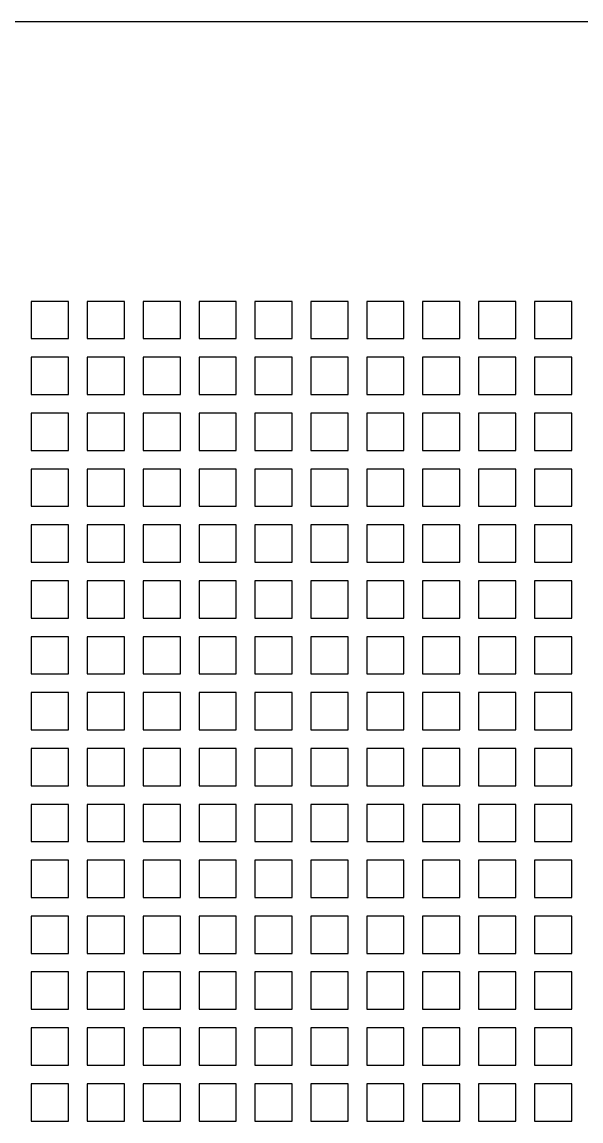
# Model space of a CAD drawing. Header units: millimetres. Extents: x -77 to 77, y -37 to 37.
# Drawn here: x -37.78 to -18.73, y -0.64 to 36.83 of the extents above; entities that cross this region are included whole.
import ezdxf

# ---------------------------------------------------------------- set-up
doc = ezdxf.new("R2010")
doc.units = ezdxf.units.MM

msp = doc.modelspace()

# ---------------------------------------------------------------- linework, layer by layer
at = {"color": 7, "linetype": 'Continuous', "lineweight": 25}
for p, q in [((77.47, 36.83), (-77.47, 36.83)), ((-37.465, 27.305), (-37.465, 26.035)), ((-36.195, 27.305), (-37.465, 27.305)), ((-36.195, 26.035), (-36.195, 27.305)), ((-35.56, 27.305), (-35.56, 26.035)), ((-34.29, 27.305), (-35.56, 27.305)), ((-34.29, 26.035), (-34.29, 27.305)), ((-33.655, 27.305), (-33.655, 26.035)), ((-32.385, 27.305), (-33.655, 27.305)), ((-32.385, 26.035), (-32.385, 27.305)), ((-31.75, 27.305), (-31.75, 26.035)), ((-30.48, 27.305), (-31.75, 27.305)), ((-30.48, 26.035), (-30.48, 27.305)), ((-29.845, 27.305), (-29.845, 26.035)), ((-28.575, 27.305), (-29.845, 27.305)), ((-28.575, 26.035), (-28.575, 27.305)), ((-27.94, 27.305), (-27.94, 26.035)), ((-26.67, 27.305), (-27.94, 27.305)), ((-26.67, 26.035), (-26.67, 27.305)), ((-26.035, 27.305), (-26.035, 26.035)), ((-24.765, 27.305), (-26.035, 27.305)), ((-24.765, 26.035), (-24.765, 27.305)), ((-24.13, 27.305), (-24.13, 26.035)), ((-22.86, 27.305), (-24.13, 27.305)), ((-22.86, 26.035), (-22.86, 27.305)), ((-22.225, 27.305), (-22.225, 26.035)), ((-20.955, 27.305), (-22.225, 27.305)), ((-20.955, 26.035), (-20.955, 27.305)), ((-20.32, 27.305), (-20.32, 26.035)), ((-19.05, 27.305), (-20.32, 27.305)), ((-19.05, 26.035), (-19.05, 27.305)), ((-37.465, 26.035), (-36.195, 26.035)), ((-35.56, 26.035), (-34.29, 26.035)), ((-33.655, 26.035), (-32.385, 26.035)), ((-31.75, 26.035), (-30.48, 26.035)), ((-29.845, 26.035), (-28.575, 26.035)), ((-27.94, 26.035), (-26.67, 26.035)), ((-26.035, 26.035), (-24.765, 26.035)), ((-24.13, 26.035), (-22.86, 26.035)), ((-22.225, 26.035), (-20.955, 26.035)), ((-20.32, 26.035), (-19.05, 26.035)), ((-37.465, 25.4), (-37.465, 24.13)), ((-36.195, 25.4), (-37.465, 25.4)), ((-36.195, 24.13), (-36.195, 25.4)), ((-35.56, 25.4), (-35.56, 24.13)), ((-34.29, 25.4), (-35.56, 25.4)), ((-34.29, 24.13), (-34.29, 25.4)), ((-33.655, 25.4), (-33.655, 24.13)), ((-32.385, 25.4), (-33.655, 25.4)), ((-32.385, 24.13), (-32.385, 25.4)), ((-31.75, 25.4), (-31.75, 24.13)), ((-30.48, 25.4), (-31.75, 25.4)), ((-30.48, 24.13), (-30.48, 25.4)), ((-29.845, 25.4), (-29.845, 24.13)), ((-28.575, 25.4), (-29.845, 25.4)), ((-28.575, 24.13), (-28.575, 25.4)), ((-27.94, 25.4), (-27.94, 24.13)), ((-26.67, 25.4), (-27.94, 25.4)), ((-26.67, 24.13), (-26.67, 25.4)), ((-26.035, 25.4), (-26.035, 24.13)), ((-24.765, 25.4), (-26.035, 25.4)), ((-24.765, 24.13), (-24.765, 25.4)), ((-24.13, 25.4), (-24.13, 24.13)), ((-22.86, 25.4), (-24.13, 25.4)), ((-22.86, 24.13), (-22.86, 25.4)), ((-22.225, 25.4), (-22.225, 24.13)), ((-20.955, 25.4), (-22.225, 25.4)), ((-20.955, 24.13), (-20.955, 25.4)), ((-20.32, 25.4), (-20.32, 24.13)), ((-19.05, 25.4), (-20.32, 25.4)), ((-19.05, 24.13), (-19.05, 25.4)), ((-37.465, 24.13), (-36.195, 24.13)), ((-35.56, 24.13), (-34.29, 24.13)), ((-33.655, 24.13), (-32.385, 24.13)), ((-31.75, 24.13), (-30.48, 24.13)), ((-29.845, 24.13), (-28.575, 24.13)), ((-27.94, 24.13), (-26.67, 24.13)), ((-26.035, 24.13), (-24.765, 24.13)), ((-24.13, 24.13), (-22.86, 24.13)), ((-22.225, 24.13), (-20.955, 24.13)), ((-20.32, 24.13), (-19.05, 24.13)), ((-37.465, 23.495), (-37.465, 22.225)), ((-36.195, 23.495), (-37.465, 23.495)), ((-36.195, 22.225), (-36.195, 23.495)), ((-35.56, 23.495), (-35.56, 22.225)), ((-34.29, 23.495), (-35.56, 23.495)), ((-34.29, 22.225), (-34.29, 23.495)), ((-33.655, 23.495), (-33.655, 22.225)), ((-32.385, 23.495), (-33.655, 23.495)), ((-32.385, 22.225), (-32.385, 23.495)), ((-31.75, 23.495), (-31.75, 22.225)), ((-30.48, 23.495), (-31.75, 23.495)), ((-30.48, 22.225), (-30.48, 23.495)), ((-29.845, 23.495), (-29.845, 22.225)), ((-28.575, 23.495), (-29.845, 23.495)), ((-28.575, 22.225), (-28.575, 23.495)), ((-27.94, 23.495), (-27.94, 22.225)), ((-26.67, 23.495), (-27.94, 23.495)), ((-26.67, 22.225), (-26.67, 23.495)), ((-26.035, 23.495), (-26.035, 22.225)), ((-24.765, 23.495), (-26.035, 23.495)), ((-24.765, 22.225), (-24.765, 23.495)), ((-24.13, 23.495), (-24.13, 22.225)), ((-22.86, 23.495), (-24.13, 23.495)), ((-22.86, 22.225), (-22.86, 23.495)), ((-22.225, 23.495), (-22.225, 22.225)), ((-20.955, 23.495), (-22.225, 23.495)), ((-20.955, 22.225), (-20.955, 23.495)), ((-20.32, 23.495), (-20.32, 22.225)), ((-19.05, 23.495), (-20.32, 23.495)), ((-19.05, 22.225), (-19.05, 23.495)), ((-37.465, 22.225), (-36.195, 22.225)), ((-35.56, 22.225), (-34.29, 22.225)), ((-33.655, 22.225), (-32.385, 22.225)), ((-31.75, 22.225), (-30.48, 22.225)), ((-29.845, 22.225), (-28.575, 22.225)), ((-27.94, 22.225), (-26.67, 22.225)), ((-26.035, 22.225), (-24.765, 22.225)), ((-24.13, 22.225), (-22.86, 22.225)), ((-22.225, 22.225), (-20.955, 22.225)), ((-20.32, 22.225), (-19.05, 22.225)), ((-37.465, 21.59), (-37.465, 20.32)), ((-36.195, 21.59), (-37.465, 21.59)), ((-36.195, 20.32), (-36.195, 21.59)), ((-35.56, 21.59), (-35.56, 20.32)), ((-34.29, 21.59), (-35.56, 21.59)), ((-34.29, 20.32), (-34.29, 21.59)), ((-33.655, 21.59), (-33.655, 20.32)), ((-32.385, 21.59), (-33.655, 21.59)), ((-32.385, 20.32), (-32.385, 21.59)), ((-31.75, 21.59), (-31.75, 20.32)), ((-30.48, 21.59), (-31.75, 21.59)), ((-30.48, 20.32), (-30.48, 21.59)), ((-29.845, 21.59), (-29.845, 20.32)), ((-28.575, 21.59), (-29.845, 21.59)), ((-28.575, 20.32), (-28.575, 21.59)), ((-27.94, 21.59), (-27.94, 20.32)), ((-26.67, 21.59), (-27.94, 21.59)), ((-26.67, 20.32), (-26.67, 21.59)), ((-26.035, 21.59), (-26.035, 20.32)), ((-24.765, 21.59), (-26.035, 21.59)), ((-24.765, 20.32), (-24.765, 21.59)), ((-24.13, 21.59), (-24.13, 20.32)), ((-22.86, 21.59), (-24.13, 21.59)), ((-22.86, 20.32), (-22.86, 21.59)), ((-22.225, 21.59), (-22.225, 20.32)), ((-20.955, 21.59), (-22.225, 21.59)), ((-20.955, 20.32), (-20.955, 21.59)), ((-20.32, 21.59), (-20.32, 20.32)), ((-19.05, 21.59), (-20.32, 21.59)), ((-19.05, 20.32), (-19.05, 21.59)), ((-37.465, 20.32), (-36.195, 20.32)), ((-35.56, 20.32), (-34.29, 20.32)), ((-33.655, 20.32), (-32.385, 20.32)), ((-31.75, 20.32), (-30.48, 20.32)), ((-29.845, 20.32), (-28.575, 20.32)), ((-27.94, 20.32), (-26.67, 20.32)), ((-26.035, 20.32), (-24.765, 20.32)), ((-24.13, 20.32), (-22.86, 20.32)), ((-22.225, 20.32), (-20.955, 20.32)), ((-20.32, 20.32), (-19.05, 20.32)), ((-37.465, 19.685), (-37.465, 18.415)), ((-36.195, 19.685), (-37.465, 19.685)), ((-36.195, 18.415), (-36.195, 19.685)), ((-35.56, 19.685), (-35.56, 18.415)), ((-34.29, 19.685), (-35.56, 19.685)), ((-34.29, 18.415), (-34.29, 19.685)), ((-33.655, 19.685), (-33.655, 18.415)), ((-32.385, 19.685), (-33.655, 19.685)), ((-32.385, 18.415), (-32.385, 19.685)), ((-31.75, 19.685), (-31.75, 18.415)), ((-30.48, 19.685), (-31.75, 19.685)), ((-30.48, 18.415), (-30.48, 19.685)), ((-29.845, 19.685), (-29.845, 18.415)), ((-28.575, 19.685), (-29.845, 19.685)), ((-28.575, 18.415), (-28.575, 19.685)), ((-27.94, 19.685), (-27.94, 18.415)), ((-26.67, 19.685), (-27.94, 19.685)), ((-26.67, 18.415), (-26.67, 19.685)), ((-26.035, 19.685), (-26.035, 18.415)), ((-24.765, 19.685), (-26.035, 19.685)), ((-24.765, 18.415), (-24.765, 19.685)), ((-24.13, 19.685), (-24.13, 18.415)), ((-22.86, 19.685), (-24.13, 19.685)), ((-22.86, 18.415), (-22.86, 19.685)), ((-22.225, 19.685), (-22.225, 18.415)), ((-20.955, 19.685), (-22.225, 19.685)), ((-20.955, 18.415), (-20.955, 19.685)), ((-20.32, 19.685), (-20.32, 18.415)), ((-19.05, 19.685), (-20.32, 19.685)), ((-19.05, 18.415), (-19.05, 19.685)), ((-37.465, 18.415), (-36.195, 18.415)), ((-35.56, 18.415), (-34.29, 18.415)), ((-33.655, 18.415), (-32.385, 18.415)), ((-31.75, 18.415), (-30.48, 18.415)), ((-29.845, 18.415), (-28.575, 18.415)), ((-27.94, 18.415), (-26.67, 18.415)), ((-26.035, 18.415), (-24.765, 18.415)), ((-24.13, 18.415), (-22.86, 18.415)), ((-22.225, 18.415), (-20.955, 18.415)), ((-20.32, 18.415), (-19.05, 18.415)), ((-37.465, 17.78), (-37.465, 16.51)), ((-36.195, 17.78), (-37.465, 17.78)), ((-36.195, 16.51), (-36.195, 17.78)), ((-35.56, 17.78), (-35.56, 16.51)), ((-34.29, 17.78), (-35.56, 17.78)), ((-34.29, 16.51), (-34.29, 17.78)), ((-33.655, 17.78), (-33.655, 16.51)), ((-32.385, 17.78), (-33.655, 17.78)), ((-32.385, 16.51), (-32.385, 17.78)), ((-31.75, 17.78), (-31.75, 16.51)), ((-30.48, 17.78), (-31.75, 17.78)), ((-30.48, 16.51), (-30.48, 17.78)), ((-29.845, 17.78), (-29.845, 16.51)), ((-28.575, 17.78), (-29.845, 17.78)), ((-28.575, 16.51), (-28.575, 17.78)), ((-27.94, 17.78), (-27.94, 16.51)), ((-26.67, 17.78), (-27.94, 17.78)), ((-26.67, 16.51), (-26.67, 17.78)), ((-26.035, 17.78), (-26.035, 16.51)), ((-24.765, 17.78), (-26.035, 17.78)), ((-24.765, 16.51), (-24.765, 17.78)), ((-24.13, 17.78), (-24.13, 16.51)), ((-22.86, 17.78), (-24.13, 17.78)), ((-22.86, 16.51), (-22.86, 17.78)), ((-22.225, 17.78), (-22.225, 16.51)), ((-20.955, 17.78), (-22.225, 17.78)), ((-20.955, 16.51), (-20.955, 17.78)), ((-20.32, 17.78), (-20.32, 16.51)), ((-19.05, 17.78), (-20.32, 17.78)), ((-19.05, 16.51), (-19.05, 17.78)), ((-37.465, 16.51), (-36.195, 16.51)), ((-35.56, 16.51), (-34.29, 16.51)), ((-33.655, 16.51), (-32.385, 16.51)), ((-31.75, 16.51), (-30.48, 16.51)), ((-29.845, 16.51), (-28.575, 16.51)), ((-27.94, 16.51), (-26.67, 16.51)), ((-26.035, 16.51), (-24.765, 16.51)), ((-24.13, 16.51), (-22.86, 16.51)), ((-22.225, 16.51), (-20.955, 16.51)), ((-20.32, 16.51), (-19.05, 16.51)), ((-37.465, 15.875), (-37.465, 14.605)), ((-36.195, 15.875), (-37.465, 15.875)), ((-36.195, 14.605), (-36.195, 15.875)), ((-35.56, 15.875), (-35.56, 14.605)), ((-34.29, 15.875), (-35.56, 15.875)), ((-34.29, 14.605), (-34.29, 15.875)), ((-33.655, 15.875), (-33.655, 14.605)), ((-32.385, 15.875), (-33.655, 15.875)), ((-32.385, 14.605), (-32.385, 15.875)), ((-31.75, 15.875), (-31.75, 14.605)), ((-30.48, 15.875), (-31.75, 15.875)), ((-30.48, 14.605), (-30.48, 15.875)), ((-29.845, 15.875), (-29.845, 14.605)), ((-28.575, 15.875), (-29.845, 15.875)), ((-28.575, 14.605), (-28.575, 15.875)), ((-27.94, 15.875), (-27.94, 14.605)), ((-26.67, 15.875), (-27.94, 15.875)), ((-26.67, 14.605), (-26.67, 15.875)), ((-26.035, 15.875), (-26.035, 14.605)), ((-24.765, 15.875), (-26.035, 15.875)), ((-24.765, 14.605), (-24.765, 15.875)), ((-24.13, 15.875), (-24.13, 14.605)), ((-22.86, 15.875), (-24.13, 15.875)), ((-22.86, 14.605), (-22.86, 15.875)), ((-22.225, 15.875), (-22.225, 14.605)), ((-20.955, 15.875), (-22.225, 15.875)), ((-20.955, 14.605), (-20.955, 15.875)), ((-20.32, 15.875), (-20.32, 14.605)), ((-19.05, 15.875), (-20.32, 15.875)), ((-19.05, 14.605), (-19.05, 15.875)), ((-37.465, 14.605), (-36.195, 14.605)), ((-35.56, 14.605), (-34.29, 14.605)), ((-33.655, 14.605), (-32.385, 14.605)), ((-31.75, 14.605), (-30.48, 14.605)), ((-29.845, 14.605), (-28.575, 14.605)), ((-27.94, 14.605), (-26.67, 14.605)), ((-26.035, 14.605), (-24.765, 14.605)), ((-24.13, 14.605), (-22.86, 14.605)), ((-22.225, 14.605), (-20.955, 14.605)), ((-20.32, 14.605), (-19.05, 14.605)), ((-37.465, 13.97), (-37.465, 12.7)), ((-36.195, 13.97), (-37.465, 13.97)), ((-36.195, 12.7), (-36.195, 13.97)), ((-35.56, 13.97), (-35.56, 12.7)), ((-34.29, 13.97), (-35.56, 13.97)), ((-34.29, 12.7), (-34.29, 13.97)), ((-33.655, 13.97), (-33.655, 12.7)), ((-32.385, 13.97), (-33.655, 13.97)), ((-32.385, 12.7), (-32.385, 13.97)), ((-31.75, 13.97), (-31.75, 12.7)), ((-30.48, 13.97), (-31.75, 13.97)), ((-30.48, 12.7), (-30.48, 13.97)), ((-29.845, 13.97), (-29.845, 12.7)), ((-28.575, 13.97), (-29.845, 13.97)), ((-28.575, 12.7), (-28.575, 13.97)), ((-27.94, 13.97), (-27.94, 12.7)), ((-26.67, 13.97), (-27.94, 13.97)), ((-26.67, 12.7), (-26.67, 13.97)), ((-26.035, 13.97), (-26.035, 12.7)), ((-24.765, 13.97), (-26.035, 13.97)), ((-24.765, 12.7), (-24.765, 13.97)), ((-24.13, 13.97), (-24.13, 12.7)), ((-22.86, 13.97), (-24.13, 13.97)), ((-22.86, 12.7), (-22.86, 13.97)), ((-22.225, 13.97), (-22.225, 12.7)), ((-20.955, 13.97), (-22.225, 13.97)), ((-20.955, 12.7), (-20.955, 13.97)), ((-20.32, 13.97), (-20.32, 12.7)), ((-19.05, 13.97), (-20.32, 13.97)), ((-19.05, 12.7), (-19.05, 13.97)), ((-37.465, 12.7), (-36.195, 12.7)), ((-35.56, 12.7), (-34.29, 12.7)), ((-33.655, 12.7), (-32.385, 12.7)), ((-31.75, 12.7), (-30.48, 12.7)), ((-29.845, 12.7), (-28.575, 12.7)), ((-27.94, 12.7), (-26.67, 12.7)), ((-26.035, 12.7), (-24.765, 12.7)), ((-24.13, 12.7), (-22.86, 12.7)), ((-22.225, 12.7), (-20.955, 12.7)), ((-20.32, 12.7), (-19.05, 12.7)), ((-37.465, 12.065), (-37.465, 10.795)), ((-36.195, 12.065), (-37.465, 12.065)), ((-36.195, 10.795), (-36.195, 12.065)), ((-35.56, 12.065), (-35.56, 10.795)), ((-34.29, 12.065), (-35.56, 12.065)), ((-34.29, 10.795), (-34.29, 12.065)), ((-33.655, 12.065), (-33.655, 10.795)), ((-32.385, 12.065), (-33.655, 12.065)), ((-32.385, 10.795), (-32.385, 12.065)), ((-31.75, 12.065), (-31.75, 10.795)), ((-30.48, 12.065), (-31.75, 12.065)), ((-30.48, 10.795), (-30.48, 12.065)), ((-29.845, 12.065), (-29.845, 10.795)), ((-28.575, 12.065), (-29.845, 12.065)), ((-28.575, 10.795), (-28.575, 12.065)), ((-27.94, 12.065), (-27.94, 10.795)), ((-26.67, 12.065), (-27.94, 12.065)), ((-26.67, 10.795), (-26.67, 12.065)), ((-26.035, 12.065), (-26.035, 10.795)), ((-24.765, 12.065), (-26.035, 12.065)), ((-24.765, 10.795), (-24.765, 12.065)), ((-24.13, 12.065), (-24.13, 10.795)), ((-22.86, 12.065), (-24.13, 12.065)), ((-22.86, 10.795), (-22.86, 12.065)), ((-22.225, 12.065), (-22.225, 10.795)), ((-20.955, 12.065), (-22.225, 12.065)), ((-20.955, 10.795), (-20.955, 12.065)), ((-20.32, 12.065), (-20.32, 10.795)), ((-19.05, 12.065), (-20.32, 12.065)), ((-19.05, 10.795), (-19.05, 12.065)), ((-37.465, 10.795), (-36.195, 10.795)), ((-35.56, 10.795), (-34.29, 10.795)), ((-33.655, 10.795), (-32.385, 10.795)), ((-31.75, 10.795), (-30.48, 10.795)), ((-29.845, 10.795), (-28.575, 10.795)), ((-27.94, 10.795), (-26.67, 10.795)), ((-26.035, 10.795), (-24.765, 10.795)), ((-24.13, 10.795), (-22.86, 10.795)), ((-22.225, 10.795), (-20.955, 10.795)), ((-20.32, 10.795), (-19.05, 10.795)), ((-37.465, 10.16), (-37.465, 8.89)), ((-36.195, 10.16), (-37.465, 10.16)), ((-36.195, 8.89), (-36.195, 10.16)), ((-35.56, 10.16), (-35.56, 8.89)), ((-34.29, 10.16), (-35.56, 10.16)), ((-34.29, 8.89), (-34.29, 10.16)), ((-33.655, 10.16), (-33.655, 8.89)), ((-32.385, 10.16), (-33.655, 10.16)), ((-32.385, 8.89), (-32.385, 10.16)), ((-31.75, 10.16), (-31.75, 8.89)), ((-30.48, 10.16), (-31.75, 10.16)), ((-30.48, 8.89), (-30.48, 10.16)), ((-29.845, 10.16), (-29.845, 8.89)), ((-28.575, 10.16), (-29.845, 10.16)), ((-28.575, 8.89), (-28.575, 10.16)), ((-27.94, 10.16), (-27.94, 8.89)), ((-26.67, 10.16), (-27.94, 10.16)), ((-26.67, 8.89), (-26.67, 10.16)), ((-26.035, 10.16), (-26.035, 8.89)), ((-24.765, 10.16), (-26.035, 10.16)), ((-24.765, 8.89), (-24.765, 10.16)), ((-24.13, 10.16), (-24.13, 8.89)), ((-22.86, 10.16), (-24.13, 10.16)), ((-22.86, 8.89), (-22.86, 10.16)), ((-22.225, 10.16), (-22.225, 8.89)), ((-20.955, 10.16), (-22.225, 10.16)), ((-20.955, 8.89), (-20.955, 10.16)), ((-20.32, 10.16), (-20.32, 8.89)), ((-19.05, 10.16), (-20.32, 10.16)), ((-19.05, 8.89), (-19.05, 10.16)), ((-37.465, 8.89), (-36.195, 8.89)), ((-35.56, 8.89), (-34.29, 8.89)), ((-33.655, 8.89), (-32.385, 8.89)), ((-31.75, 8.89), (-30.48, 8.89)), ((-29.845, 8.89), (-28.575, 8.89)), ((-27.94, 8.89), (-26.67, 8.89)), ((-26.035, 8.89), (-24.765, 8.89)), ((-24.13, 8.89), (-22.86, 8.89)), ((-22.225, 8.89), (-20.955, 8.89)), ((-20.32, 8.89), (-19.05, 8.89)), ((-37.465, 8.255), (-37.465, 6.985)), ((-36.195, 8.255), (-37.465, 8.255)), ((-36.195, 6.985), (-36.195, 8.255)), ((-35.56, 8.255), (-35.56, 6.985)), ((-34.29, 8.255), (-35.56, 8.255)), ((-34.29, 6.985), (-34.29, 8.255)), ((-33.655, 8.255), (-33.655, 6.985)), ((-32.385, 8.255), (-33.655, 8.255)), ((-32.385, 6.985), (-32.385, 8.255)), ((-31.75, 8.255), (-31.75, 6.985)), ((-30.48, 8.255), (-31.75, 8.255)), ((-30.48, 6.985), (-30.48, 8.255)), ((-29.845, 8.255), (-29.845, 6.985)), ((-28.575, 8.255), (-29.845, 8.255)), ((-28.575, 6.985), (-28.575, 8.255)), ((-27.94, 8.255), (-27.94, 6.985)), ((-26.67, 8.255), (-27.94, 8.255)), ((-26.67, 6.985), (-26.67, 8.255)), ((-26.035, 8.255), (-26.035, 6.985)), ((-24.765, 8.255), (-26.035, 8.255)), ((-24.765, 6.985), (-24.765, 8.255)), ((-24.13, 8.255), (-24.13, 6.985)), ((-22.86, 8.255), (-24.13, 8.255)), ((-22.86, 6.985), (-22.86, 8.255)), ((-22.225, 8.255), (-22.225, 6.985)), ((-20.955, 8.255), (-22.225, 8.255)), ((-20.955, 6.985), (-20.955, 8.255)), ((-20.32, 8.255), (-20.32, 6.985)), ((-19.05, 8.255), (-20.32, 8.255)), ((-19.05, 6.985), (-19.05, 8.255)), ((-37.465, 6.985), (-36.195, 6.985)), ((-35.56, 6.985), (-34.29, 6.985)), ((-33.655, 6.985), (-32.385, 6.985)), ((-31.75, 6.985), (-30.48, 6.985)), ((-29.845, 6.985), (-28.575, 6.985)), ((-27.94, 6.985), (-26.67, 6.985)), ((-26.035, 6.985), (-24.765, 6.985)), ((-24.13, 6.985), (-22.86, 6.985)), ((-22.225, 6.985), (-20.955, 6.985)), ((-20.32, 6.985), (-19.05, 6.985)), ((-37.465, 6.35), (-37.465, 5.08)), ((-36.195, 6.35), (-37.465, 6.35)), ((-36.195, 5.08), (-36.195, 6.35)), ((-35.56, 6.35), (-35.56, 5.08)), ((-34.29, 6.35), (-35.56, 6.35)), ((-34.29, 5.08), (-34.29, 6.35)), ((-33.655, 6.35), (-33.655, 5.08)), ((-32.385, 6.35), (-33.655, 6.35)), ((-32.385, 5.08), (-32.385, 6.35)), ((-31.75, 6.35), (-31.75, 5.08)), ((-30.48, 6.35), (-31.75, 6.35)), ((-30.48, 5.08), (-30.48, 6.35)), ((-29.845, 6.35), (-29.845, 5.08)), ((-28.575, 6.35), (-29.845, 6.35)), ((-28.575, 5.08), (-28.575, 6.35)), ((-27.94, 6.35), (-27.94, 5.08)), ((-26.67, 6.35), (-27.94, 6.35)), ((-26.67, 5.08), (-26.67, 6.35)), ((-26.035, 6.35), (-26.035, 5.08)), ((-24.765, 6.35), (-26.035, 6.35)), ((-24.765, 5.08), (-24.765, 6.35)), ((-24.13, 6.35), (-24.13, 5.08)), ((-22.86, 6.35), (-24.13, 6.35)), ((-22.86, 5.08), (-22.86, 6.35)), ((-22.225, 6.35), (-22.225, 5.08)), ((-20.955, 6.35), (-22.225, 6.35)), ((-20.955, 5.08), (-20.955, 6.35)), ((-20.32, 6.35), (-20.32, 5.08)), ((-19.05, 6.35), (-20.32, 6.35)), ((-19.05, 5.08), (-19.05, 6.35)), ((-37.465, 5.08), (-36.195, 5.08)), ((-35.56, 5.08), (-34.29, 5.08)), ((-33.655, 5.08), (-32.385, 5.08)), ((-31.75, 5.08), (-30.48, 5.08)), ((-29.845, 5.08), (-28.575, 5.08)), ((-27.94, 5.08), (-26.67, 5.08)), ((-26.035, 5.08), (-24.765, 5.08)), ((-24.13, 5.08), (-22.86, 5.08)), ((-22.225, 5.08), (-20.955, 5.08)), ((-20.32, 5.08), (-19.05, 5.08)), ((-37.465, 4.445), (-37.465, 3.175)), ((-36.195, 4.445), (-37.465, 4.445)), ((-36.195, 3.175), (-36.195, 4.445)), ((-35.56, 4.445), (-35.56, 3.175)), ((-34.29, 4.445), (-35.56, 4.445)), ((-34.29, 3.175), (-34.29, 4.445)), ((-33.655, 4.445), (-33.655, 3.175)), ((-32.385, 4.445), (-33.655, 4.445)), ((-32.385, 3.175), (-32.385, 4.445)), ((-31.75, 4.445), (-31.75, 3.175)), ((-30.48, 4.445), (-31.75, 4.445)), ((-30.48, 3.175), (-30.48, 4.445)), ((-29.845, 4.445), (-29.845, 3.175)), ((-28.575, 4.445), (-29.845, 4.445)), ((-28.575, 3.175), (-28.575, 4.445)), ((-27.94, 4.445), (-27.94, 3.175)), ((-26.67, 4.445), (-27.94, 4.445)), ((-26.67, 3.175), (-26.67, 4.445)), ((-26.035, 4.445), (-26.035, 3.175)), ((-24.765, 4.445), (-26.035, 4.445)), ((-24.765, 3.175), (-24.765, 4.445)), ((-24.13, 4.445), (-24.13, 3.175)), ((-22.86, 4.445), (-24.13, 4.445)), ((-22.86, 3.175), (-22.86, 4.445)), ((-22.225, 4.445), (-22.225, 3.175)), ((-20.955, 4.445), (-22.225, 4.445)), ((-20.955, 3.175), (-20.955, 4.445)), ((-20.32, 4.445), (-20.32, 3.175)), ((-19.05, 4.445), (-20.32, 4.445)), ((-19.05, 3.175), (-19.05, 4.445)), ((-37.465, 3.175), (-36.195, 3.175)), ((-35.56, 3.175), (-34.29, 3.175)), ((-33.655, 3.175), (-32.385, 3.175)), ((-31.75, 3.175), (-30.48, 3.175)), ((-29.845, 3.175), (-28.575, 3.175)), ((-27.94, 3.175), (-26.67, 3.175)), ((-26.035, 3.175), (-24.765, 3.175)), ((-24.13, 3.175), (-22.86, 3.175)), ((-22.225, 3.175), (-20.955, 3.175)), ((-20.32, 3.175), (-19.05, 3.175)), ((-37.465, 2.54), (-37.465, 1.27)), ((-36.195, 2.54), (-37.465, 2.54)), ((-36.195, 1.27), (-36.195, 2.54)), ((-35.56, 2.54), (-35.56, 1.27)), ((-34.29, 2.54), (-35.56, 2.54)), ((-34.29, 1.27), (-34.29, 2.54)), ((-33.655, 2.54), (-33.655, 1.27)), ((-32.385, 2.54), (-33.655, 2.54)), ((-32.385, 1.27), (-32.385, 2.54)), ((-31.75, 2.54), (-31.75, 1.27)), ((-30.48, 2.54), (-31.75, 2.54)), ((-30.48, 1.27), (-30.48, 2.54)), ((-29.845, 2.54), (-29.845, 1.27)), ((-28.575, 2.54), (-29.845, 2.54)), ((-28.575, 1.27), (-28.575, 2.54)), ((-27.94, 2.54), (-27.94, 1.27)), ((-26.67, 2.54), (-27.94, 2.54)), ((-26.67, 1.27), (-26.67, 2.54)), ((-26.035, 2.54), (-26.035, 1.27)), ((-24.765, 2.54), (-26.035, 2.54)), ((-24.765, 1.27), (-24.765, 2.54)), ((-24.13, 2.54), (-24.13, 1.27)), ((-22.86, 2.54), (-24.13, 2.54)), ((-22.86, 1.27), (-22.86, 2.54)), ((-22.225, 2.54), (-22.225, 1.27)), ((-20.955, 2.54), (-22.225, 2.54)), ((-20.955, 1.27), (-20.955, 2.54)), ((-20.32, 2.54), (-20.32, 1.27)), ((-19.05, 2.54), (-20.32, 2.54)), ((-19.05, 1.27), (-19.05, 2.54)), ((-37.465, 1.27), (-36.195, 1.27)), ((-35.56, 1.27), (-34.29, 1.27)), ((-33.655, 1.27), (-32.385, 1.27)), ((-31.75, 1.27), (-30.48, 1.27)), ((-29.845, 1.27), (-28.575, 1.27)), ((-27.94, 1.27), (-26.67, 1.27)), ((-26.035, 1.27), (-24.765, 1.27)), ((-24.13, 1.27), (-22.86, 1.27)), ((-22.225, 1.27), (-20.955, 1.27)), ((-20.32, 1.27), (-19.05, 1.27)), ((-37.465, 0.635), (-37.465, -0.635)), ((-36.195, 0.635), (-37.465, 0.635)), ((-36.195, -0.635), (-36.195, 0.635)), ((-35.56, 0.635), (-35.56, -0.635)), ((-34.29, 0.635), (-35.56, 0.635)), ((-34.29, -0.635), (-34.29, 0.635)), ((-33.655, 0.635), (-33.655, -0.635)), ((-32.385, 0.635), (-33.655, 0.635)), ((-32.385, -0.635), (-32.385, 0.635)), ((-31.75, 0.635), (-31.75, -0.635)), ((-30.48, 0.635), (-31.75, 0.635)), ((-30.48, -0.635), (-30.48, 0.635)), ((-29.845, 0.635), (-29.845, -0.635)), ((-28.575, 0.635), (-29.845, 0.635)), ((-28.575, -0.635), (-28.575, 0.635)), ((-27.94, 0.635), (-27.94, -0.635)), ((-26.67, 0.635), (-27.94, 0.635)), ((-26.67, -0.635), (-26.67, 0.635)), ((-26.035, 0.635), (-26.035, -0.635)), ((-24.765, 0.635), (-26.035, 0.635)), ((-24.765, -0.635), (-24.765, 0.635)), ((-24.13, 0.635), (-24.13, -0.635)), ((-22.86, 0.635), (-24.13, 0.635)), ((-22.86, -0.635), (-22.86, 0.635)), ((-22.225, 0.635), (-22.225, -0.635)), ((-20.955, 0.635), (-22.225, 0.635)), ((-20.955, -0.635), (-20.955, 0.635)), ((-20.32, 0.635), (-20.32, -0.635)), ((-19.05, 0.635), (-20.32, 0.635)), ((-19.05, -0.635), (-19.05, 0.635)), ((-37.465, -0.635), (-36.195, -0.635)), ((-35.56, -0.635), (-34.29, -0.635)), ((-33.655, -0.635), (-32.385, -0.635)), ((-31.75, -0.635), (-30.48, -0.635)), ((-29.845, -0.635), (-28.575, -0.635)), ((-27.94, -0.635), (-26.67, -0.635)), ((-26.035, -0.635), (-24.765, -0.635)), ((-24.13, -0.635), (-22.86, -0.635)), ((-22.225, -0.635), (-20.955, -0.635)), ((-20.32, -0.635), (-19.05, -0.635))]:
    msp.add_line(p, q, dxfattribs=at)

doc.saveas('drawing.dxf')
